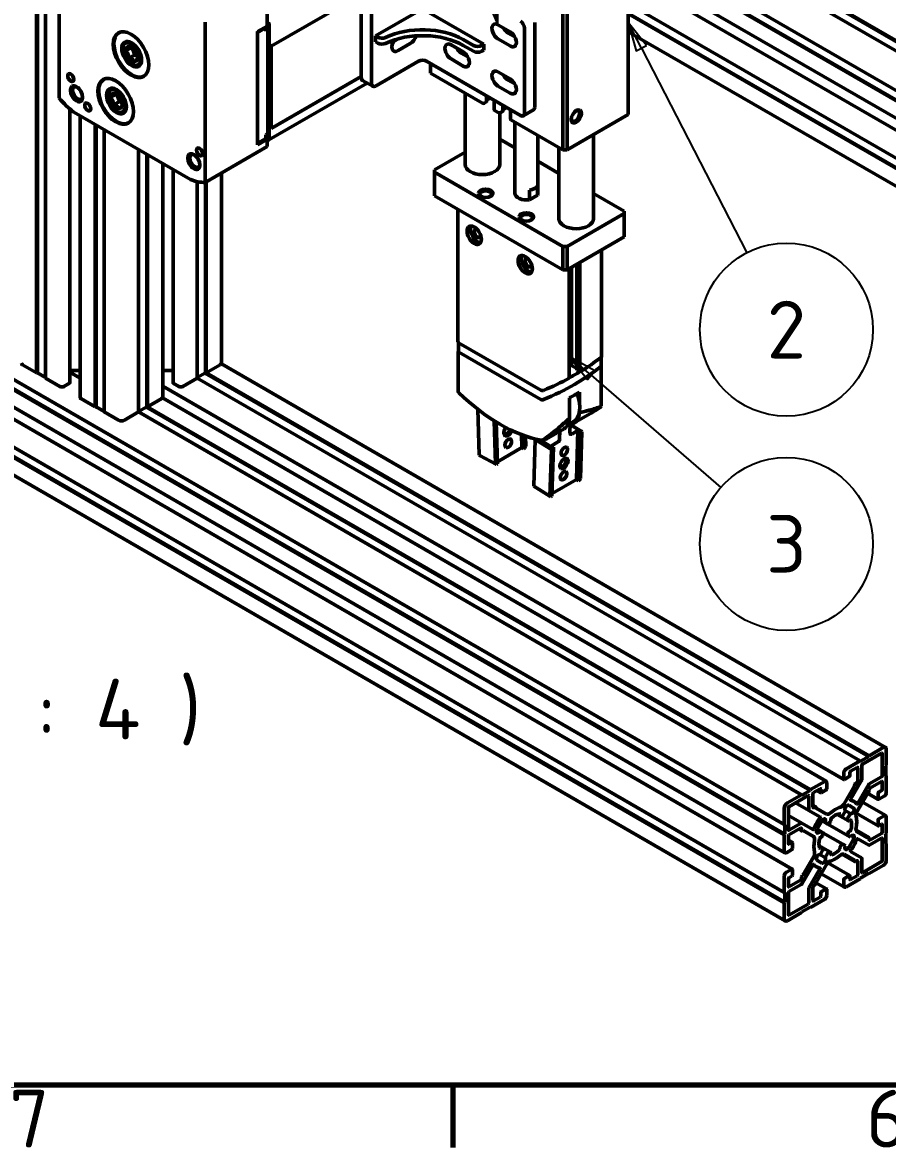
# Model space of a CAD drawing. Header units: millimetres. Extents: x 0 to 2376, y 0 to 1680.
# Drawn here: x 444.8 to 744.7, y 18.4 to 408.3 of the extents above; entities that cross this region are included whole.
import ezdxf

# ---------------------------------------------------------------- set-up
doc = ezdxf.new("R2010")
doc.units = ezdxf.units.MM
doc.header["$LTSCALE"] = 4
for name, color, linetype, lineweight in [('Border (ISO)', 7, 'Continuous', 70), ('Symbol (ISO)', 7, 'Continuous', 25), ('Visible (ISO)', 7, 'Continuous', 50)]:
    doc.layers.add(name, color=color, linetype=linetype, lineweight=lineweight)
doc.styles.add('Label Text (DIN)', font='isocpeur.ttf')
doc.styles.add('Note Text (DIN)', font='isocpeur.ttf')

# ---------------------------------------------------------------- blocks, each defined once
blk = doc.blocks.new('Borders Default Border')
at = {"layer": 'Border (ISO)'}
blk.add_line((148.5, 10), (148.5, 4.6), dxfattribs=at)
at = {"layer": 'Border (ISO)', "flags": 128}
blk.add_lwpolyline([(10, 10), (10, 410), (584, 410), (584, 10), (10, 10)], dxfattribs=at)
at = {"layer": 'Border (ISO)', "char_height": 5, "attachment_point": 7, "style": 'Note Text (DIN)'}
for s, insert in [('7', (110.054, 4.6)), ('6', (184.308, 4.6))]:
    blk.add_mtext(s, dxfattribs=dict(at, insert=insert))
blk = doc.blocks.new('Balloon2')
at = {"layer": 'Symbol (ISO)'}
for p, q in [((164.855, 99.844), (163.709, 102.066)), ((165.299, 100.073), (163.709, 102.066)), ((163.709, 102.066), (164.41, 99.615)), ((164.41, 99.615), (165.299, 100.073)), ((164.855, 99.844), (173.995, 82.108))]:
    blk.add_line(p, q, dxfattribs=at)
at = {"layer": 'Symbol (ISO)', "flags": 128}
blk.add_lwpolyline([(165.299, 100.073), (163.709, 102.066), (164.41, 99.615), (165.299, 100.073)], dxfattribs=at)
at = {"layer": 'Symbol (ISO)'}
blk.add_circle((177.421, 75.461), 7.5, dxfattribs=at)
blk.add_solid([(165.299, 100.073), (163.709, 102.066), (164.41, 99.615), (165.299, 100.073)], dxfattribs=at)
at = {"layer": 'Symbol (ISO)', "insert": (177.421, 75.461), "char_height": 5, "attachment_point": 5, "style": 'Note Text (DIN)'}
blk.add_mtext('2', dxfattribs=at)
blk = doc.blocks.new('Balloon3')
at = {"layer": 'Symbol (ISO)'}
for p, q in [((160.495, 71.508), (158.603, 73.141)), ((160.822, 71.886), (158.603, 73.141)), ((158.603, 73.141), (160.168, 71.129)), ((160.168, 71.129), (160.822, 71.886)), ((160.495, 71.508), (171.75, 61.794))]:
    blk.add_line(p, q, dxfattribs=at)
at = {"layer": 'Symbol (ISO)', "flags": 128}
blk.add_lwpolyline([(160.822, 71.886), (158.603, 73.141), (160.168, 71.129), (160.822, 71.886)], dxfattribs=at)
at = {"layer": 'Symbol (ISO)'}
blk.add_circle((177.421, 56.899), 7.5, dxfattribs=at)
blk.add_solid([(160.822, 71.886), (158.603, 73.141), (160.168, 71.129), (160.822, 71.886)], dxfattribs=at)
at = {"layer": 'Symbol (ISO)', "insert": (177.421, 56.899), "char_height": 5, "attachment_point": 5, "style": 'Note Text (DIN)'}
blk.add_mtext('3', dxfattribs=at)
blk = doc.blocks.new('Balloon5')
at = {"layer": 'Symbol (ISO)'}
for p, q in [((151.89, 104.32), (142.881, 145.717)), ((152.379, 104.426), (151.402, 104.214)), ((151.89, 104.32), (152.422, 101.877)), ((152.422, 101.877), (152.379, 104.426)), ((151.402, 104.214), (152.422, 101.877))]:
    blk.add_line(p, q, dxfattribs=at)
at = {"layer": 'Symbol (ISO)', "flags": 128}
blk.add_lwpolyline([(151.402, 104.214), (152.422, 101.877), (152.379, 104.426), (151.402, 104.214)], dxfattribs=at)
at = {"layer": 'Symbol (ISO)'}
blk.add_circle((141.291, 153.026), 7.5, dxfattribs=at)
blk.add_solid([(151.402, 104.214), (152.422, 101.877), (152.379, 104.426), (151.402, 104.214)], dxfattribs=at)
at = {"layer": 'Symbol (ISO)', "insert": (141.291, 153.026), "char_height": 5, "attachment_point": 5, "style": 'Note Text (DIN)'}
blk.add_mtext('5', dxfattribs=at)

msp = doc.modelspace()

# ---------------------------------------------------------------- linework, layer by layer
at = {"layer": 'Visible (ISO)'}
for p, q in [((449.72, 572.64), (449.72, 286.86)), ((450.01, 572.64), (450.01, 286.86)), ((452.83, 570.84), (452.83, 285.07)), ((457.57, 382.09), (457.57, 437.65)), ((654.84, 376.42), (654.84, 440.11)), ((948.66, 268.74), (654.84, 438.37)), ((948.8, 265.39), (654.84, 435.11)), ((948.66, 265.14), (654.84, 434.78)), ((632.21, 364.17), (632.21, 427.86)), ((633.62, 427.86), (633.62, 364.17)), ((948.86, 258.93), (654.84, 428.69)), ((951.42, 253.32), (654.84, 424.55)), ((529.7, 420.92), (529.7, 407.05)), ((531.11, 400.11), (562.31, 418.12)), ((562.31, 418.53), (562.31, 389.14)), ((708.95, 130.34), (213.97, 416.11)), ((565.85, 387.1), (565.85, 416.49)), ((948.66, 245.22), (654.84, 414.86)), ((957.57, 280.57), (727.47, 413.42)), ((957.71, 280.82), (727.9, 413.5)), ((708.95, 126.75), (213.97, 412.52)), ((709.09, 126.99), (214.12, 412.77)), ((567.26, 403.63), (582.11, 412.2)), ((584.94, 412.2), (604.74, 400.77)), ((948.8, 241.87), (654.84, 411.59)), ((948.66, 241.63), (654.84, 411.27)), ((954.6, 279.02), (724.79, 411.7)), ((709.16, 120.53), (214.18, 406.31)), ((508.13, 408.47), (508.13, 352.9)), ((526.37, 405.13), (529.7, 407.05)), ((526.37, 404.89), (529.2, 406.52)), ((528.99, 406.64), (529.2, 406.52)), ((529.2, 406.52), (529.2, 405.29)), ((529.2, 406.11), (529.91, 405.7)), ((529.2, 405.29), (529.91, 405.7)), ((530.23, 407.97), (529.7, 408.27)), ((529.91, 405.7), (529.91, 369.78)), ((530.4, 400.72), (530.4, 407.66)), ((609.69, 407.51), (613.93, 405.06)), ((618.88, 376.89), (618.88, 406.28)), ((622.42, 378.93), (622.42, 408.33)), ((526.37, 365.94), (526.37, 405.13)), ((567.26, 403.63), (568.03, 403.19)), ((567.26, 401.59), (567.26, 403.63)), ((573.48, 401.71), (575.19, 402.7)), ((597.67, 402.41), (601.2, 400.36)), ((613.93, 400.16), (609.69, 402.61)), ((613.22, 404.65), (615.51, 403.33)), ((614.06, 404.17), (614.06, 404.98)), ((948.97, 235.31), (654.84, 405.12)), ((711.71, 114.92), (216.74, 400.7)), ((479.62, 399.09), (479.62, 399.3)), ((480.68, 398.5), (482.7, 399.66)), ((483.3, 398.4), (482.83, 399.6)), ((483.81, 397.09), (483.3, 398.4)), ((531.11, 400.11), (530.58, 400.42)), ((531.11, 371.53), (531.11, 400.11)), ((568.03, 401.14), (567.26, 401.59)), ((579.3, 400.99), (575.06, 398.54)), ((593.42, 400.57), (597.67, 398.12)), ((596.96, 397.71), (599.25, 396.39)), ((601.2, 398.32), (597.67, 400.36)), ((604.03, 400.36), (604.74, 400.77)), ((604.74, 398.73), (604.03, 398.32)), ((604.74, 400.77), (604.74, 398.73)), ((481.7, 395.87), (483.81, 397.09)), ((484.73, 396.56), (483.81, 397.09)), ((582.11, 394.85), (567.26, 386.28)), ((617.47, 376.07), (584.94, 394.85)), ((586.25, 394.1), (586.25, 390.71)), ((597.67, 393.22), (593.42, 395.67)), ((708.95, 106.82), (213.97, 392.6)), ((482.71, 393.75), (482.89, 393.65)), ((604.28, 380.3), (586.25, 390.71)), ((609.69, 391.18), (613.93, 388.73)), ((708.95, 103.23), (213.97, 389.01)), ((709.09, 103.48), (214.12, 389.25)), ((530.3, 367.63), (564.35, 387.29)), ((531.11, 371.53), (562.31, 389.55)), ((566.26, 386.18), (562.73, 388.22)), ((613.93, 383.83), (609.69, 386.28)), ((613.22, 388.32), (615.51, 387)), ((614.06, 387.84), (614.06, 388.65)), ((709.26, 96.91), (214.28, 382.68)), ((474.32, 382.89), (474.32, 383.09)), ((475.37, 382.29), (477.39, 383.46)), ((478, 382.19), (477.53, 383.39)), ((478.51, 380.88), (478, 382.19)), ((598.28, 383.76), (598.28, 359.07)), ((605.75, 380.87), (605.75, 382.84)), ((461.23, 378.34), (461.23, 283.41)), ((476.4, 379.66), (478.51, 380.88)), ((479.43, 380.35), (478.51, 380.88)), ((605.69, 380.79), (604.84, 380.3)), ((607.04, 382.1), (605.75, 381.35)), ((608.4, 378.01), (608.4, 381.31)), ((611.41, 377.61), (611.41, 379.57)), ((612.69, 378.83), (611.41, 378.09)), ((503.07, 353.83), (462.63, 377.19)), ((464.81, 375.93), (464.81, 278.39)), ((477.41, 377.54), (477.58, 377.44)), ((609.94, 377.03), (608.52, 377.85)), ((610.28, 376.97), (610.28, 359.07)), ((611.35, 377.52), (610.5, 377.03)), ((614.06, 374.75), (614.06, 378.04)), ((632.21, 364.17), (614.18, 374.58)), ((622, 378.02), (618.47, 375.98)), ((654.84, 376.42), (633.62, 364.17)), ((470.09, 372.88), (470.09, 275.1)), ((470.37, 372.72), (470.37, 275.1)), ((473.2, 371.08), (473.2, 273.31)), ((530.4, 367.86), (530.4, 371.74)), ((530.58, 371.84), (531.11, 371.53)), ((615.55, 349.11), (615.55, 373.79)), ((526.37, 366.51), (529.2, 368.14)), ((529.7, 367.86), (526.37, 365.94)), ((529.2, 369.37), (529.91, 369.78)), ((529.2, 369.37), (529.2, 368.14)), ((529.2, 368.14), (529.7, 367.86)), ((529.7, 367.86), (529.7, 365.35)), ((529.7, 367.86), (530.05, 367.65)), ((615.55, 364.81), (610.28, 367.85)), ((623.55, 349.11), (623.55, 369.17)), ((642.81, 369.47), (642.81, 340.29)), ((485.08, 364.22), (485.08, 273.31)), ((508.13, 352.9), (529.7, 365.35)), ((598.28, 363.36), (587.66, 357.23)), ((630.81, 364.98), (630.81, 340.29)), ((633.62, 364.17), (632.21, 364.17)), ((487.91, 362.59), (487.91, 275.1)), ((488.19, 362.43), (488.19, 275.1)), ((493.47, 359.38), (493.47, 278.39)), ((630.81, 356), (623.55, 360.19)), ((497.05, 357.31), (497.05, 283.41)), ((513.87, 356.22), (513.87, 290.29)), ((587.66, 357.23), (587.66, 356.42)), ((587.66, 356.42), (632.21, 330.7)), ((587.66, 348.25), (587.66, 356.42)), ((505.44, 353.15), (505.44, 285.07)), ((508.27, 352.98), (508.27, 286.86)), ((508.55, 353.15), (508.55, 286.86)), ((623.4, 351.74), (623.4, 348.47)), ((632.21, 322.53), (587.66, 348.25)), ((620.66, 346.89), (620.66, 350.16)), ((620.66, 346.89), (623.4, 348.47)), ((653.42, 342.94), (642.81, 349.07)), ((595.82, 343.54), (595.82, 297.58)), ((633.62, 330.7), (653.42, 342.13)), ((653.42, 342.13), (653.42, 342.94)), ((653.42, 333.96), (653.42, 342.13)), ((653.42, 333.96), (633.62, 322.53)), ((632.21, 330.7), (633.62, 330.7)), ((632.21, 322.53), (632.21, 330.7)), ((633.62, 322.53), (633.62, 330.7)), ((645.62, 329.46), (645.62, 292.58)), ((636.98, 324.47), (636.98, 287.81)), ((638.09, 325.11), (638.09, 287.17)), ((633.62, 322.53), (632.21, 322.53)), ((634.41, 322.99), (634.41, 285.05)), ((635.18, 323.43), (635.18, 289.38)), ((595.96, 294.31), (595.96, 297.34)), ((624.55, 280.82), (596.03, 297.29)), ((595.92, 294.31), (595.92, 280.32)), ((624.55, 277.61), (596.13, 294.03)), ((624.55, 277.63), (596.16, 294.02)), ((444.84, 289.68), (449.72, 286.86)), ((508.55, 286.86), (513.43, 289.68)), ((743.99, 157.07), (513.78, 289.99)), ((635.18, 289.38), (634.41, 288.94)), ((636.98, 288.34), (635.18, 289.38)), ((645.48, 289.31), (645.48, 292.34)), ((645.51, 289.31), (645.51, 275.32)), ((449.72, 286.86), (450.01, 286.86)), ((450.01, 286.86), (452.83, 285.23)), ((452.83, 285.07), (457.82, 282.19)), ((464.81, 285.01), (461.23, 287.08)), ((461.33, 287.69), (464.81, 287.69)), ((493.47, 287.69), (496.95, 287.69)), ((500.46, 282.19), (505.44, 285.07)), ((505.44, 285.23), (508.27, 286.86)), ((735.25, 152.38), (505.44, 285.07)), ((738.22, 153.94), (508.13, 286.78)), ((508.27, 286.86), (508.55, 286.86)), ((738.36, 154.18), (508.55, 286.86)), ((638.01, 287.22), (636.98, 287.81)), ((638.09, 287.17), (638.01, 287.22)), ((459.23, 282.19), (461.14, 283.29)), ((729.62, 145.94), (493.47, 282.28)), ((497.13, 283.29), (499.04, 282.19)), ((465.1, 277.98), (470.09, 275.1)), ((488.19, 275.1), (493.17, 277.98)), ((723.48, 145.35), (493.4, 278.19)), ((634.43, 271.08), (634.43, 278.18)), ((637.96, 280.22), (637.96, 276.21)), ((470.09, 275.1), (470.37, 275.1)), ((470.37, 275.1), (473.2, 273.47)), ((473.2, 273.31), (478.08, 270.49)), ((480.2, 270.49), (485.08, 273.31)), ((485.08, 273.47), (487.91, 275.1)), ((714.89, 140.63), (485.08, 273.31)), ((717.86, 142.18), (487.77, 275.02)), ((487.91, 275.1), (488.19, 275.1)), ((718, 142.42), (488.19, 275.1)), ((603.12, 258.34), (602.65, 274.3)), ((637.96, 273.63), (637.96, 273.12)), ((608.33, 270.3), (608.78, 255.3)), ((609.5, 255.29), (609.06, 269.85)), ((635.79, 269.88), (633.77, 268.72)), ((634.61, 266.06), (634.71, 269.26)), ((636.12, 269.54), (641.51, 272.65)), ((617.85, 265.48), (617.98, 260.98)), ((618.55, 265.22), (618.69, 260.6)), ((627.19, 264.39), (632.58, 267.5)), ((631.15, 266.68), (631.07, 264.02)), ((638.81, 266.46), (634.7, 269)), ((638.47, 266.66), (634.7, 268.99)), ((637.41, 266.89), (635.29, 265.67)), ((637.41, 266.89), (636.89, 249.89)), ((638.12, 266.45), (637.41, 266.89)), ((638.12, 266.45), (637.6, 249.46)), ((638.47, 266.66), (638.12, 266.45)), ((638.32, 250.27), (638.81, 266.46)), ((638.81, 266.46), (638.47, 266.66)), ((619.04, 260.81), (619.38, 261.42)), ((619.38, 261.42), (619.28, 264.97)), ((622.06, 247.63), (622.55, 263.83)), ((622.55, 263.83), (622.64, 263.97)), ((628.21, 260.34), (622.55, 263.83)), ((628.57, 260.94), (624.26, 263.61)), ((630.34, 262.81), (628.22, 261.58)), ((628.93, 261.15), (628.22, 261.58)), ((603.49, 258.13), (603.12, 258.34)), ((603.12, 258.34), (608.78, 255.3)), ((603.49, 258.13), (609.14, 255.09)), ((609.47, 256.07), (617.98, 260.98)), ((617.98, 260.98), (618.69, 260.6)), ((618.69, 260.6), (619.04, 260.81)), ((628.21, 260.34), (627.71, 244.14)), ((628.57, 260.94), (628.21, 260.34)), ((628.4, 244.15), (628.93, 261.15)), ((628.93, 261.15), (628.57, 260.94)), ((608.78, 255.3), (609.14, 255.09)), ((609.14, 255.09), (609.5, 255.29)), ((636.89, 249.89), (628.43, 245.01)), ((637.6, 249.46), (636.89, 249.89)), ((637.6, 249.46), (637.95, 249.66)), ((637.95, 249.66), (638.32, 250.27)), ((627.71, 244.14), (622.06, 247.63)), ((627.71, 244.14), (628.05, 243.95)), ((628.05, 243.95), (628.4, 244.15)), ((743.24, 157), (738.36, 154.18)), ((744.3, 150.75), (744.3, 156.39)), ((735.25, 152.38), (730.27, 149.51)), ((735.39, 152.3), (735.25, 152.38)), ((738.22, 153.94), (735.39, 152.3)), ((742.68, 155.04), (736.03, 151.2)), ((738.36, 154.18), (738.22, 153.94)), ((742.89, 147.24), (742.89, 154.92)), ((729.56, 148.28), (729.56, 146.08)), ((731.68, 147.3), (731.68, 148.45)), ((731.89, 148.81), (734.19, 150.14)), ((734.4, 150.02), (734.4, 145.36)), ((735.82, 150.83), (735.82, 145.9)), ((744.16, 150.51), (744.3, 150.75)), ((744.16, 147.24), (744.16, 150.51)), ((722.98, 145.3), (718, 142.42)), ((723.69, 142.69), (723.69, 144.89)), ((729.77, 145.95), (731.47, 146.93)), ((735.76, 145.69), (731.94, 139.08)), ((734.05, 144.75), (733.56, 144.46)), ((738.41, 144.41), (742.68, 146.87)), ((738.65, 142.91), (742.68, 145.24)), ((742.89, 145.12), (742.89, 142.46)), ((744.3, 147.16), (744.16, 147.24)), ((744.3, 141.4), (744.3, 147.16)), ((714.89, 140.63), (710.01, 137.81)), ((715.03, 140.55), (714.89, 140.63)), ((717.86, 142.18), (715.03, 140.55)), ((718, 142.42), (717.86, 142.18)), ((718.85, 136.38), (718.85, 141.04)), ((719.06, 141.4), (721.36, 142.73)), ((721.63, 141.33), (720.28, 142.11)), ((721.57, 142.61), (721.57, 141.46)), ((721.78, 141.34), (723.48, 142.32)), ((733.28, 143.72), (729.71, 137.54)), ((733.34, 144.1), (733.34, 143.92)), ((734.21, 134.94), (737.78, 141.12)), ((734.44, 137.64), (738.26, 144.25)), ((741.54, 139.06), (737.84, 141.2)), ((737.93, 141.28), (738.08, 141.36)), ((738.29, 141.73), (738.29, 142.3)), ((741.48, 141.16), (741.48, 139.2)), ((742.68, 142.1), (741.69, 141.53)), ((717.22, 140.34), (710.57, 136.5)), ((717.5, 135.15), (712.86, 137.82)), ((717.43, 135.29), (717.43, 140.22)), ((719.85, 136.48), (718.85, 137.05)), ((732.98, 136.03), (731.28, 137.01)), ((733.16, 138.31), (731.91, 139.03)), ((744.1, 133.45), (736.04, 138.1)), ((741.69, 139.08), (743.6, 140.18)), ((708.95, 135.97), (708.95, 130.34)), ((710.36, 136.14), (710.36, 128.46)), ((715, 130.82), (710.36, 133.49)), ((721.31, 132.95), (717.5, 135.15)), ((719.7, 136.46), (719.2, 136.18)), ((719.91, 136.17), (719.91, 136.34)), ((723.54, 133.97), (719.97, 136.03)), ((728.32, 133.25), (727.27, 133.85)), ((728.22, 133.48), (728.22, 133.86)), ((731.2, 131.59), (728.32, 133.25)), ((730.18, 135.1), (729.21, 133.43)), ((731.88, 134.12), (730.18, 135.1)), ((730.91, 132.45), (731.88, 134.12)), ((741.54, 129.83), (733.91, 134.24)), ((743.6, 133.4), (741.69, 132.3)), ((744.3, 127.24), (744.3, 132.99)), ((708.95, 130.34), (709.09, 130.26)), ((709.09, 130.26), (709.09, 126.99)), ((710.57, 128.34), (714.85, 130.8)), ((710.57, 126.71), (714.61, 129.03)), ((715.02, 128.12), (714.02, 128.7)), ((714.96, 128.83), (714.96, 128.26)), ((715, 130.82), (718.81, 128.62)), ((721.98, 131.64), (720.28, 128.69)), ((721.38, 128.06), (720.28, 128.69)), ((723.08, 131), (721.98, 131.64)), ((724.04, 130.45), (723.08, 131)), ((730.91, 126.48), (724.04, 130.45)), ((725.04, 132.03), (725.04, 131.64)), ((731.78, 131.81), (731.45, 131.61)), ((741.48, 131.93), (741.48, 129.97)), ((741.69, 129.85), (742.68, 130.42)), ((742.89, 130.3), (742.89, 127.64)), ((709.09, 126.99), (708.95, 126.75)), ((708.95, 126.75), (708.95, 120.99)), ((710.36, 123.68), (710.36, 126.34)), ((711.71, 124.15), (710.36, 124.93)), ((715.17, 128.13), (715.32, 128.22)), ((715.47, 128.24), (719.04, 126.18)), ((721.38, 128.06), (722.34, 127.5)), ((721.81, 126.05), (721.47, 125.85)), ((729.21, 123.54), (722.34, 127.5)), ((731.88, 125.92), (730.91, 126.48)), ((731.28, 122.34), (732.98, 125.29)), ((731.45, 127.94), (731.78, 128.13)), ((738.23, 125.86), (733.83, 128.4)), ((737.78, 125.75), (734.21, 127.81)), ((738.26, 123.16), (734.44, 125.37)), ((738.08, 125.85), (737.93, 125.76)), ((738.29, 125.15), (738.29, 125.73)), ((742.68, 125.64), (738.41, 123.18)), ((742.68, 127.28), (738.65, 124.95)), ((742.89, 117.85), (742.89, 125.52)), ((744.16, 126.99), (744.3, 127.24)), ((744.16, 123.73), (744.16, 126.99)), ((709.66, 120.58), (711.56, 121.68)), ((711.56, 124.13), (710.57, 123.56)), ((711.78, 122.05), (711.78, 124.01)), ((722.06, 122.4), (721.01, 123)), ((722.34, 121.54), (721.38, 119.86)), ((721.47, 122.18), (721.81, 122.37)), ((724.93, 120.74), (722.06, 122.4)), ((728.22, 121.96), (728.22, 122.34)), ((729.21, 123.54), (730.18, 122.98)), ((731.94, 121.04), (735.76, 118.83)), ((744.3, 123.64), (744.16, 123.73)), ((744.3, 118.01), (744.3, 123.64)), ((719.04, 119.04), (715.47, 112.87)), ((720.28, 117.96), (721.98, 116.97)), ((723.08, 118.88), (721.38, 119.86)), ((723.08, 118.88), (724.04, 120.56)), ((731.62, 112.66), (723.99, 117.06)), ((725.04, 120.51), (725.04, 120.12)), ((733.41, 117.51), (729.01, 120.05)), ((729.71, 120.01), (733.28, 117.95)), ((733.34, 117.82), (733.34, 117.64)), ((733.56, 117.52), (734.05, 117.81)), ((734.4, 117.6), (734.4, 112.95)), ((735.82, 118.7), (735.82, 113.76)), ((736.03, 113.64), (742.68, 117.48)), ((711.56, 114.91), (709.66, 113.81)), ((711.78, 112.83), (711.78, 114.78)), ((718.81, 116.34), (715, 109.73)), ((717.5, 108.29), (721.31, 114.9)), ((720.09, 115.67), (718.85, 116.39)), ((719.97, 110.27), (723.54, 116.45)), ((729.77, 108.63), (721.71, 113.28)), ((735.39, 111.8), (738.22, 113.44)), ((738.22, 113.44), (738.36, 113.36)), ((738.36, 113.36), (743.24, 116.17)), ((708.95, 112.58), (708.95, 106.82)), ((710.36, 108.87), (710.36, 111.52)), ((710.57, 111.89), (711.56, 112.46)), ((714.61, 111.07), (710.57, 108.74)), ((714.85, 109.58), (710.57, 107.11)), ((714.96, 112.25), (714.96, 111.68)), ((715.32, 112.71), (715.17, 112.62)), ((719.2, 109.23), (719.7, 109.52)), ((719.91, 109.89), (719.91, 110.06)), ((723.63, 108.04), (719.93, 110.18)), ((729.56, 111.29), (729.56, 109.09)), ((731.47, 112.64), (729.77, 111.66)), ((730.27, 108.68), (735.25, 111.56)), ((731.68, 111.38), (731.68, 112.52)), ((734.19, 112.58), (731.89, 111.25)), ((735.25, 111.56), (735.39, 111.8)), ((708.95, 106.82), (709.09, 106.74)), ((709.09, 106.74), (709.09, 103.48)), ((710.36, 106.74), (710.36, 99.07)), ((717.43, 103.15), (717.43, 108.08)), ((718.85, 103.97), (718.85, 108.62)), ((721.57, 106.68), (721.57, 105.54)), ((723.48, 108.03), (721.78, 107.05)), ((723.69, 105.7), (723.69, 107.91)), ((709.09, 103.48), (708.95, 103.23)), ((708.95, 103.23), (708.95, 97.6)), ((710.57, 98.94), (717.22, 102.78)), ((715.03, 100.05), (717.86, 101.68)), ((717.86, 101.68), (718, 101.6)), ((718, 101.6), (722.98, 104.48)), ((721.36, 105.17), (719.06, 103.84)), ((710.01, 96.99), (714.89, 99.8)), ((714.89, 99.8), (715.03, 100.05))]:
    msp.add_line(p, q, dxfattribs=at)
for centre, major_axis, ratio in [((482.46, 397.17), (4.35, -7.53), 0.57735), ((482.71, 397.31), (-2.43, 4.21), 0.57735), ((482.71, 397.31), (2.18, -3.78), 0.57735), ((482.71, 397.31), (1.45, -2.51), 0.57735), ((461.6, 389.21), (-0.75, 1.3), 0.57735), ((463.58, 383.58), (-1.5, 2.6), 0.57735), ((477.16, 380.96), (4.35, -7.53), 0.57735), ((477.41, 381.11), (-2.43, 4.21), 0.57735), ((477.41, 381.11), (2.18, -3.78), 0.57735), ((477.41, 381.11), (1.45, -2.51), 0.57735), ((467.47, 379.04), (-0.75, 1.3), 0.57735), ((636.84, 375.75), (1.25, 2.17), 0.57735), ((504.24, 360.1), (-1.5, 2.6), 0.57735), ((506.22, 363.45), (-0.75, 1.3), 0.57735), ((605.41, 349.11), (-2.5, 0), 0.57735), ((619.55, 340.94), (-2.5, 0), 0.57735), ((601.45, 334.58), (-1.75, 3.03), 0.57735), ((619.13, 324.37), (-1.75, 3.03), 0.57735), ((613.26, 262.48), (-0.77, -1.43), 0.597148), ((632.68, 259.67), (0.85, 1.38), 0.556849), ((632.55, 255.46), (-1.05, -1.7), 0.556849), ((632.42, 251.25), (0.85, 1.38), 0.556849)]:
    msp.add_ellipse(centre, major_axis=major_axis, ratio=ratio, dxfattribs=at)
for centre, major_axis, ratio, start_param, end_param in [((530.23, 407.76), (-0.125, 0.217), 0.57735, 3.926991, 5.497787), ((583.53, 394.24), (20, 0), 0.57735, 0.785398, 2.26516), ((609.69, 405.06), (-1.5, 2.6), 0.57735, 5.497787, 8.63938), ((613.22, 407.1), (1.5, -2.6), 0.57735, 4.656718, 5.497787), ((617.47, 407.1), (1, -1.73), 0.57735, 0.785398, 2.356194), ((482.71, 397.31), (-4.35, 7.53), 0.57735, 0.028451, 3.113142), ((569.45, 404), (-2, 0), 0.57735, 0.785398, 2.26516), ((583.53, 392.2), (-20, 0), 0.57735, 3.926991, 5.406752), ((575.06, 400.99), (-1.5, -2.6), 0.57735, 4.531653, 7.068583), ((579.3, 403.44), (-1.5, -2.6), 0.57735, 0.785398, 1.979007), ((613.93, 402.61), (1.5, -2.6), 0.57735, 5.497787, 8.63938), ((484.83, 398.54), (1.25, -2.17), 0.57735, 3.984687, 4.45059), ((484.83, 398.54), (1.25, -2.17), 0.57735, 4.45059, 5.440091), ((530.58, 400.62), (-0.125, 0.217), 0.57735, 0.785398, 2.356194), ((569.45, 401.96), (2, 0), 0.57735, 3.926991, 5.406752), ((593.42, 398.12), (-1.5, 2.6), 0.57735, 5.497787, 8.63938), ((596.96, 400.16), (1.5, -2.6), 0.57735, 4.656718, 5.497787), ((597.67, 395.67), (1.5, -2.6), 0.57735, 5.497787, 8.63938), ((602.62, 401.18), (-2, 0), 0.57735, 0.785398, 2.356194), ((602.62, 399.14), (2, 0), 0.57735, 3.926991, 5.497787), ((583.53, 394.04), (2, 0), 0.57735, 0.785398, 2.356194), ((463.02, 390.03), (0.75, -1.3), 0.57735, 4.372552, 5.052226), ((609.69, 388.73), (-1.5, 2.6), 0.57735, 5.497787, 8.63938), ((613.22, 390.77), (1.5, -2.6), 0.57735, 4.656718, 5.497787), ((463.97, 383.8), (-1.23, 2.13), 0.57735, 5.602617, 10.105346), ((477.41, 381.11), (-4.35, 7.53), 0.57735, 0.028451, 3.113142), ((563.73, 389.95), (-1, -1.73), 0.57735, 5.497787, 6.283185), ((567.26, 387.91), (-1, -1.73), 0.57735, 5.497787, 7.068583), ((613.93, 386.28), (1.5, -2.6), 0.57735, 5.497787, 8.63938), ((479.53, 382.33), (1.25, -2.17), 0.57735, 3.984687, 4.45059), ((479.53, 382.33), (1.25, -2.17), 0.57735, 4.45059, 5.440091), ((465.58, 395.06), (-12.17, 21.07), 0.57735, 1.872341, 2.183986), ((468.89, 379.86), (0.75, -1.3), 0.57735, 4.372552, 5.052226), ((604.56, 380.46), (-0.4, 0), 0.57735, 0.785398, 2.356194), ((605.55, 380.87), (0.2, 0), 0.57735, 5.497787, 6.283185), ((621, 379.75), (1, -1.73), 0.57735, 0, 0.785398), ((608.8, 378.01), (-0.4, 0), 0.57735, 0, 0.785398), ((610.22, 377.2), (-0.4, 0), 0.57735, 0.785398, 2.356194), ((611.21, 377.61), (0.2, 0), 0.57735, 5.497787, 6.283185), ((614.46, 374.75), (-0.4, 0), 0.57735, 0, 0.785398), ((617.47, 377.71), (1, -1.73), 0.57735, 5.497787, 7.068583), ((636.54, 375.92), (1.03, 1.79), 0.57735, 2.456114, 6.968664), ((530.58, 371.63), (-0.125, 0.217), 0.57735, 5.497787, 7.068583), ((530.05, 368.06), (0.25, -0.433), 0.57735, 5.497787, 7.068583), ((504.62, 360.32), (-1.23, 2.13), 0.57735, 5.602617, 10.105346), ((507.64, 364.27), (0.75, -1.3), 0.57735, 4.372552, 5.052226), ((604.28, 359.07), (6, 0), 0.57735, 3.141593, 6.283185), ((500.13, 375.11), (12.17, -21.07), 0.57735, 5.669995, 5.981641), ((619.55, 352.38), (4, 0), 0.57735, 4.992427, 6.003148), ((605.41, 348.76), (2.07, 0), 0.57735, 5.597707, 10.110257), ((619.55, 349.11), (-4, 0), 0.57735, 0, 1.850834), ((619.55, 349.11), (4, 0), 0.57735, 6.003148, 6.283185), ((619.55, 340.59), (2.07, 0), 0.57735, 5.597707, 10.110257), ((636.81, 340.29), (6, 0), 0.57735, 3.141593, 6.283185), ((602.58, 335.23), (-1.75, 3.03), 0.57735, 0.329161, 2.812432), ((602.58, 335.23), (-0.81, 1.4), 0.57735, 5.622382, 10.085581), ((620.26, 325.02), (-1.75, 3.03), 0.57735, 0.329161, 2.812432), ((620.26, 325.02), (-0.81, 1.4), 0.57735, 5.622382, 10.085581), ((596.52, 297.58), (-0.7, 0), 0.57735, 0, 0.785398), ((596.62, 294.31), (-0.7, 0), 0.57735, 5.973269, 7.068583), ((596.66, 294.31), (-0.7, 0), 0.57735, 0, 0.785398), ((644.92, 292.58), (0.7, 0), 0.57735, 5.658501, 6.283185), ((445.9, 290.29), (-1.5, 0), 0.57735, 0, 0.785398), ((512.37, 290.29), (1.5, 0), 0.57735, 5.497787, 6.283185), ((573.7, 318.96), (-88.39, 0), 0.57735, 2.196375, 2.516014), ((573.7, 318.96), (-88.42, 0), 0.57735, 2.196199, 2.51619), ((573.7, 322.23), (-88.5, 0), 0.57735, 2.385577, 2.516908), ((644.78, 289.31), (0.7, 0), 0.57735, 5.657607, 6.283185), ((644.81, 289.31), (0.7, 0), 0.57735, 5.657783, 6.593101), ((461.33, 287.52), (0.3, 0), 0.57735, 1.570796, 1.900874), ((496.95, 287.52), (0.3, 0), 0.57735, 1.240719, 1.570796), ((573.7, 322.23), (-88.5, 0), 0.57735, 2.195481, 2.326812), ((573.7, 322.23), (88.39, 0), 0.57735, 5.469578, 5.527206), ((458.53, 282.6), (1, 0), 0.57735, 3.926991, 5.497787), ((460.93, 283.41), (0.3, 0), 0.57735, 5.497787, 6.283185), ((497.35, 283.41), (-0.3, 0), 0.57735, 0, 0.785398), ((499.75, 282.6), (1, 0), 0.57735, 3.926991, 5.497787), ((625.05, 281.11), (-0.7, 0), 0.57735, 0.785398, 2.195481), ((465.81, 278.39), (-1, 0), 0.57735, 0, 0.785398), ((492.47, 278.39), (1, 0), 0.57735, 5.497787, 6.283185), ((610.34, 320.85), (31.7, -54.9), 0.57735, 5.175169, 5.820405), ((625.04, 277.92), (-0.7, 0), 0.57735, 0.785398, 2.196375), ((625.05, 277.9), (-0.7, 0), 0.57735, 0.785398, 2.196199), ((573.7, 315.29), (88.42, 0), 0.57735, 5.469509, 5.526065), ((630.34, 279.32), (5.45, -9.44), 0.57735, 0, 1.287336), ((626.8, 277.28), (5.45, -9.44), 0.57735, 0.639787, 0.931009), ((631.62, 277.33), (4.5, -7.79), 0.57735, 6.004256, 6.993511), ((479.14, 271.1), (1.5, 0), 0.57735, 3.926991, 5.497787), ((628.08, 275.29), (4.5, -7.79), 0.57735, 0, 0.710325), ((613.13, 266.84), (-0.95, -1.76), 0.597148, 4.38841, 8.215454), ((612.78, 267.03), (-0.71, -1.32), 0.597148, 5.582622, 8.320339), ((635.32, 266.47), (-0.526, -0.851), 0.556849, 5.514642, 7.085438), ((630.37, 263.61), (-0.526, -0.851), 0.556849, 0.802253, 2.373049), ((632.19, 255.68), (0.79, 1.28), 0.556849, 2.578816, 6.845962), ((743.24, 155.77), (0.75, 1.3), 0.57735, 5.497787, 7.068583), ((742.68, 154.79), (0.15, 0.26), 0.57735, 5.497787, 7.068583), ((730.27, 148.69), (-0.5, -0.866), 0.57735, 3.926991, 5.497787), ((731.89, 148.57), (0.15, 0.26), 0.57735, 0.785398, 2.356194), ((734.19, 149.89), (0.15, 0.26), 0.57735, 5.497787, 7.068583), ((736.03, 150.96), (-0.15, -0.26), 0.57735, 3.926991, 5.497787), ((722.98, 144.49), (0.5, 0.866), 0.57735, 5.497787, 7.068583), ((729.77, 146.2), (-0.15, -0.26), 0.57735, 5.497787, 7.068583), ((731.47, 147.18), (0.15, 0.26), 0.57735, 3.926991, 5.497787), ((733.56, 144.22), (-0.15, -0.26), 0.57735, 3.926991, 5.497787), ((734.05, 145.16), (-0.25, -0.433), 0.57735, 0.785398, 2.356194), ((735.61, 145.78), (-0.15, -0.26), 0.57735, 1.570796, 2.356194), ((738.41, 144.16), (0.15, 0.26), 0.57735, 0.785398, 1.570796), ((742.68, 147.12), (0.15, 0.26), 0.57735, 3.926991, 5.497787), ((742.68, 145), (0.15, 0.26), 0.57735, 5.497787, 7.068583), ((717.22, 140.1), (0.15, 0.26), 0.57735, 5.497787, 7.068583), ((719.06, 141.16), (0.15, 0.26), 0.57735, 0.785398, 2.356194), ((721.36, 142.48), (0.15, 0.26), 0.57735, 5.497787, 7.068583), ((721.78, 141.59), (-0.15, -0.26), 0.57735, 5.497787, 7.068583), ((723.48, 142.57), (0.15, 0.26), 0.57735, 3.926991, 5.497787), ((733.13, 143.8), (-0.15, -0.26), 0.57735, 1.570796, 2.356194), ((737.93, 141.03), (0.15, 0.26), 0.57735, 0.785398, 1.570796), ((738.08, 141.61), (0.15, 0.26), 0.57735, 3.926991, 5.497787), ((738.65, 142.51), (0.25, 0.433), 0.57735, 0.785398, 2.356194), ((741.69, 141.28), (-0.15, -0.26), 0.57735, 3.926991, 5.497787), ((742.68, 142.34), (-0.15, -0.26), 0.57735, 0.785398, 2.356194), ((743.6, 140.99), (0.5, 0.866), 0.57735, 3.926991, 5.497787), ((710.01, 136.59), (-0.75, -1.3), 0.57735, 3.926991, 5.497787), ((710.57, 136.26), (-0.15, -0.26), 0.57735, 3.926991, 5.497787), ((719.7, 136.22), (0.15, 0.26), 0.57735, 5.497787, 7.068583), ((728.71, 138.11), (-1, -1.73), 0.57735, 0.546851, 1.570796), ((730.73, 136.06), (0.55, 0.953), 0.57735, 0, 3.141593), ((732.09, 139), (-0.15, -0.26), 0.57735, 4.712389, 6.498436), ((728.16, 129.65), (5, 8.66), 0.57735, 6.067935, 6.498436), ((734.29, 137.73), (-0.15, -0.26), 0.57735, 6.067935, 7.853982), ((741.69, 139.32), (-0.15, -0.26), 0.57735, 5.497787, 7.068583), ((717.65, 135.41), (-0.15, -0.26), 0.57735, 5.497787, 6.283185), ((719.2, 136.59), (-0.25, -0.433), 0.57735, 5.497787, 7.068583), ((720.12, 136.29), (-0.15, -0.26), 0.57735, 5.497787, 6.283185), ((721.16, 132.69), (0.15, 0.26), 0.57735, 4.497138, 6.283185), ((724.54, 135.7), (-1, -1.73), 0.57735, 0, 1.023945), ((726.63, 126.99), (-5.25, -9.09), 0.57735, 3.688444, 4.165538), ((725.39, 132.23), (-0.25, -0.433), 0.57735, 4.162495, 5.497787), ((726.63, 126.99), (-4, -6.93), 0.57735, 3.691487, 4.162495), ((727.86, 133.66), (0.25, 0.433), 0.57735, 5.497787, 6.833079), ((728.57, 133.68), (-0.25, -0.433), 0.57735, 5.497787, 6.685104), ((726.63, 126.99), (3.43, 5.93), 0.57735, 0.283503, 0.401918), ((729.06, 133.51), (-0.15, -0.26), 0.57735, 0.283503, 1.570796), ((732.43, 135.07), (-0.55, -0.953), 0.57735, 0, 3.141593), ((735.21, 134.36), (1, 1.73), 0.57735, 1.570796, 2.594742), ((726.63, 126.99), (5.25, 9.09), 0.57735, 5.25924, 5.736334), ((743.6, 132.58), (0.5, 0.866), 0.57735, 5.497787, 7.068583), ((714.61, 128.62), (0.25, 0.433), 0.57735, 5.497787, 7.068583), ((714.85, 130.56), (0.15, 0.26), 0.57735, 0, 0.785398), ((718.96, 128.88), (-0.15, -0.26), 0.57735, 0, 1.786047), ((725.09, 127.88), (5, 8.66), 0.57735, 1.355546, 1.786047), ((720.83, 128.38), (-0.55, -0.953), 0.57735, 4.712389, 7.853982), ((722.53, 131.32), (0.55, 0.953), 0.57735, 4.712389, 7.853982), ((724.19, 130.71), (-0.15, -0.26), 0.57735, 0, 1.287294), ((726.63, 126.99), (-3.43, -5.93), 0.57735, 4.31047, 4.428886), ((724.68, 131.43), (-0.25, -0.433), 0.57735, 1.168878, 2.356194), ((731.06, 132.36), (-0.15, -0.26), 0.57735, 4.712389, 5.999683), ((726.63, 126.99), (3.43, 5.93), 0.57735, 5.881267, 5.999683), ((731.45, 132.02), (-0.25, -0.433), 0.57735, 5.881267, 7.068583), ((731.78, 131.4), (0.25, 0.433), 0.57735, 5.733291, 7.068583), ((726.63, 126.99), (4, 6.93), 0.57735, 5.262283, 5.733291), ((735.21, 129.54), (-1, -1.73), 0.57735, 5.25924, 6.283185), ((741.69, 132.05), (-0.15, -0.26), 0.57735, 3.926991, 5.497787), ((741.69, 130.09), (-0.15, -0.26), 0.57735, 5.497787, 7.068583), ((742.68, 130.18), (0.15, 0.26), 0.57735, 5.497787, 7.068583), ((710.57, 128.58), (-0.15, -0.26), 0.57735, 5.497787, 7.068583), ((710.57, 126.46), (0.15, 0.26), 0.57735, 0.785398, 2.356194), ((715.17, 128.38), (-0.15, -0.26), 0.57735, 5.497787, 7.068583), ((715.32, 127.98), (0.15, 0.26), 0.57735, 0, 0.785398), ((718.04, 124.44), (1, 1.73), 0.57735, 5.25924, 6.283185), ((726.63, 126.99), (-5.25, -9.09), 0.57735, 5.25924, 5.736334), ((726.63, 126.99), (-4, -6.93), 0.57735, 5.262283, 5.733291), ((721.47, 125.44), (-0.25, -0.433), 0.57735, 3.926991, 5.262283), ((721.81, 126.45), (-0.25, -0.433), 0.57735, 0.785398, 1.972715), ((726.63, 126.99), (-3.43, -5.93), 0.57735, 4.995892, 5.114307), ((722.19, 127.24), (0.15, 0.26), 0.57735, 4.995892, 6.283185), ((731.06, 126.74), (-0.15, -0.26), 0.57735, 4.995892, 6.283185), ((726.63, 126.99), (3.42, 5.93), 0.57735, 4.995892, 5.114307), ((731.45, 127.53), (0.25, 0.433), 0.57735, 0.785398, 1.972715), ((731.78, 128.54), (0.25, 0.433), 0.57735, 3.926991, 5.262283), ((732.43, 125.61), (0.55, 0.953), 0.57735, 4.712389, 7.853982), ((728.16, 126.11), (-5, -8.66), 0.57735, 1.355546, 1.786047), ((734.29, 125.11), (0.15, 0.26), 0.57735, 0, 1.786047), ((737.93, 126.01), (-0.15, -0.26), 0.57735, 0, 0.785398), ((738.08, 125.6), (0.15, 0.26), 0.57735, 5.497787, 7.068583), ((738.65, 125.36), (-0.25, -0.433), 0.57735, 5.497787, 7.068583), ((742.68, 127.52), (-0.15, -0.26), 0.57735, 0.785398, 2.356194), ((742.68, 125.4), (0.15, 0.26), 0.57735, 5.497787, 7.068583), ((709.66, 121.4), (-0.5, -0.866), 0.57735, 5.497787, 7.068583), ((710.57, 123.81), (-0.15, -0.26), 0.57735, 5.497787, 7.068583), ((711.56, 123.89), (0.15, 0.26), 0.57735, 5.497787, 7.068583), ((711.56, 121.93), (0.15, 0.26), 0.57735, 3.926991, 5.497787), ((721.47, 122.59), (-0.25, -0.433), 0.57735, 5.733291, 7.068583), ((721.81, 121.96), (0.25, 0.433), 0.57735, 5.881267, 7.068583), ((726.63, 126.99), (-3.42, -5.93), 0.57735, 5.881267, 5.999683), ((722.19, 121.62), (0.15, 0.26), 0.57735, 4.712389, 5.999683), ((726.63, 126.99), (4, 6.93), 0.57735, 3.691487, 4.162495), ((727.86, 121.75), (0.25, 0.433), 0.57735, 4.162495, 5.497787), ((728.57, 122.55), (0.25, 0.433), 0.57735, 1.168878, 2.356194), ((726.63, 126.99), (3.42, 5.93), 0.57735, 4.31047, 4.428886), ((729.06, 123.28), (0.15, 0.26), 0.57735, 0, 1.287294), ((730.73, 122.66), (-0.55, -0.953), 0.57735, 4.712389, 7.853982), ((732.09, 121.3), (-0.15, -0.26), 0.57735, 4.497138, 6.283185), ((738.41, 123.42), (-0.15, -0.26), 0.57735, 0, 0.785398), ((718.04, 119.62), (-1, -1.73), 0.57735, 1.570796, 2.594742), ((720.83, 118.91), (0.55, 0.953), 0.57735, 0, 3.141593), ((722.53, 117.93), (-0.55, -0.953), 0.57735, 0, 3.141593), ((724.54, 115.87), (1, 1.73), 0.57735, 0.546851, 1.570796), ((724.19, 120.47), (0.15, 0.26), 0.57735, 0.283503, 1.570796), ((726.63, 126.99), (-3.42, -5.93), 0.57735, 0.283503, 0.401918), ((724.68, 120.3), (0.25, 0.433), 0.57735, 5.497787, 6.685104), ((726.63, 126.99), (5.25, 9.09), 0.57735, 3.688444, 4.165538), ((725.39, 120.32), (-0.25, -0.433), 0.57735, 5.497787, 6.833079), ((728.71, 118.28), (1, 1.73), 0.57735, 0, 1.023945), ((733.13, 117.69), (0.15, 0.26), 0.57735, 5.497787, 6.283185), ((733.56, 117.77), (-0.15, -0.26), 0.57735, 5.497787, 7.068583), ((734.05, 117.4), (0.25, 0.433), 0.57735, 5.497787, 7.068583), ((735.61, 118.57), (0.15, 0.26), 0.57735, 5.497787, 6.283185), ((742.68, 117.72), (0.15, 0.26), 0.57735, 3.926991, 5.497787), ((743.24, 117.4), (0.75, 1.3), 0.57735, 3.926991, 5.497787), ((709.66, 112.99), (-0.5, -0.866), 0.57735, 3.926991, 5.497787), ((711.56, 114.66), (0.15, 0.26), 0.57735, 5.497787, 7.068583), ((718.96, 116.26), (0.15, 0.26), 0.57735, 6.067935, 7.853982), ((725.09, 124.33), (-5, -8.66), 0.57735, 6.067935, 6.498436), ((721.16, 114.98), (0.15, 0.26), 0.57735, 4.712389, 6.498436), ((736.03, 113.89), (-0.15, -0.26), 0.57735, 5.497787, 7.068583), ((710.57, 111.64), (0.15, 0.26), 0.57735, 0.785398, 2.356194), ((711.56, 112.7), (0.15, 0.26), 0.57735, 3.926991, 5.497787), ((714.61, 111.48), (-0.25, -0.433), 0.57735, 0.785398, 2.356194), ((714.85, 109.82), (-0.15, -0.26), 0.57735, 0.785398, 1.570796), ((715.17, 112.38), (-0.15, -0.26), 0.57735, 3.926991, 5.497787), ((715.32, 112.95), (-0.15, -0.26), 0.57735, 0.785398, 1.570796), ((719.2, 108.82), (0.25, 0.433), 0.57735, 0.785398, 2.356194), ((719.7, 109.76), (0.15, 0.26), 0.57735, 3.926991, 5.497787), ((720.12, 110.18), (0.15, 0.26), 0.57735, 1.570796, 2.356194), ((729.77, 111.42), (-0.15, -0.26), 0.57735, 3.926991, 5.497787), ((731.47, 112.4), (0.15, 0.26), 0.57735, 5.497787, 7.068583), ((731.89, 111.5), (-0.15, -0.26), 0.57735, 5.497787, 7.068583), ((734.19, 112.83), (-0.15, -0.26), 0.57735, 0.785398, 2.356194), ((710.57, 108.99), (-0.15, -0.26), 0.57735, 5.497787, 7.068583), ((710.57, 106.86), (-0.15, -0.26), 0.57735, 3.926991, 5.497787), ((717.65, 108.2), (0.15, 0.26), 0.57735, 1.570796, 2.356194), ((721.36, 105.42), (-0.15, -0.26), 0.57735, 0.785398, 2.356194), ((721.78, 106.8), (-0.15, -0.26), 0.57735, 3.926991, 5.497787), ((722.98, 105.29), (0.5, 0.866), 0.57735, 3.926991, 5.497787), ((723.48, 107.78), (0.15, 0.26), 0.57735, 5.497787, 7.068583), ((730.27, 109.5), (-0.5, -0.866), 0.57735, 5.497787, 7.068583), ((717.22, 103.03), (0.15, 0.26), 0.57735, 3.926991, 5.497787), ((719.06, 104.09), (-0.15, -0.26), 0.57735, 5.497787, 7.068583), ((710.01, 98.21), (-0.75, -1.3), 0.57735, 5.497787, 7.068583), ((710.57, 99.19), (-0.15, -0.26), 0.57735, 5.497787, 7.068583)]:
    msp.add_ellipse(centre, major_axis=major_axis, ratio=ratio, start_param=start_param, end_param=end_param, dxfattribs=at)
for points, weights in [([(480.68, 398.5), (481.22, 399.04), (481.46, 399.38)], [1.00124210727, 1.03859927489, 1]), ([(481.46, 397.34), (481.22, 397.95), (480.68, 398.5)], [1, 1.03859927489, 1.00124210727]), ([(481.46, 399.38), (481.7, 399.72), (481.7, 399.95)], [1, 1.03859927489, 1.00124210727]), ([(481.7, 399.95), (482.41, 399.81), (482.85, 399.59)], [1.00124210727, 1.03349840858, 1.00912480029]), ([(481.7, 395.87), (481.7, 396.73), (481.46, 397.34)], [1.00124210727, 1.03859927489, 1]), ([(482.99, 395.44), (482.52, 395.71), (481.7, 395.87)], [1, 1.03859927489, 1.00124210727]), ([(483.74, 394.69), (483.47, 395.16), (482.99, 395.44)], [1.00124210727, 1.03859927489, 1]), ([(484.52, 395.57), (484.29, 395.24), (483.74, 394.69)], [1, 1.03859927489, 1.00124210727]), ([(484.76, 396.14), (484.76, 395.91), (484.52, 395.57)], [1.00173826781, 1.03834119178, 1]), ([(475.37, 382.29), (475.92, 382.84), (476.16, 383.17)], [1.00124210727, 1.03859927489, 1]), ([(476.16, 381.13), (475.92, 381.74), (475.37, 382.29)], [1, 1.03859927489, 1.00124210727]), ([(476.16, 383.17), (476.4, 383.51), (476.4, 383.74)], [1, 1.03859927489, 1.00124210727]), ([(476.4, 383.74), (477.11, 383.6), (477.55, 383.38)], [1.00124210727, 1.03349840858, 1.00912480029]), ([(476.4, 379.66), (476.4, 380.52), (476.16, 381.13)], [1.00124210727, 1.03859927489, 1]), ([(477.69, 379.23), (477.22, 379.5), (476.4, 379.66)], [1, 1.03859927489, 1.00124210727]), ([(478.44, 378.48), (478.16, 378.95), (477.69, 379.23)], [1.00124210727, 1.03859927489, 1]), ([(479.22, 379.36), (478.98, 379.03), (478.44, 378.48)], [1, 1.03859927489, 1.00124210727]), ([(479.46, 379.93), (479.46, 379.7), (479.22, 379.36)], [1.00173826781, 1.03834119178, 1])]:
    msp.add_rational_spline(points, weights, degree=2, dxfattribs=at)
for points, knots in [([(595.92, 280.32), (595.92, 280.32), (595.92, 280.31), (595.93, 280.26), (595.94, 280.22), (595.99, 280.13), (596.02, 280.09), (596.07, 280.03), (596.08, 280.01), (596.1, 279.99), (596.11, 279.99), (596.12, 279.97), (596.12, 279.97), (596.13, 279.96)], [0.04470204, 0.04470204, 0.04470204, 0.04470204, 0.04779333, 0.04779333, 0.06940028, 0.06940028, 0.08873486, 0.08873486, 0.09527302, 0.09527302, 0.09827017, 0.09827017, 0.10090856, 0.10090856, 0.10090856, 0.10090856]), ([(637.96, 273.12), (638.5, 273.21), (639.08, 273.34), (640.25, 273.63), (640.82, 273.78), (642.67, 274.31), (644.05, 274.77), (645.38, 275.3)], [2.405556, 2.405556, 2.405556, 2.405556, 2.65454, 2.65454, 2.906369, 2.906369, 3.556418, 3.556418, 3.556418, 3.556418]), ([(645.38, 275.3), (645.38, 275.3), (645.39, 275.3), (645.42, 275.31), (645.44, 275.31), (645.48, 275.32), (645.5, 275.3), (645.51, 275.28), (645.51, 275.28), (645.51, 275.28)], [0.30059959, 0.30059959, 0.30059959, 0.30059959, 0.30269571, 0.30269571, 0.31629136, 0.31629136, 0.34348266, 0.34348266, 0.3454028, 0.3454028, 0.3454028, 0.3454028]), ([(625.46, 263.8), (627.31, 265.1), (629.06, 266.46), (631.26, 268.26), (631.92, 268.82), (633.22, 269.96), (633.86, 270.53), (634.43, 271.08)], [0.989344, 0.989344, 0.989344, 0.989344, 1.639393, 1.639393, 1.891223, 1.891223, 2.140207, 2.140207, 2.140207, 2.140207]), ([(624.55, 263.55), (624.56, 263.55), (624.57, 263.55), (624.59, 263.54), (624.61, 263.54), (624.65, 263.54), (624.68, 263.53), (624.78, 263.52), (624.85, 263.51), (624.99, 263.51), (625.06, 263.51), (625.12, 263.51)], [0, 0, 0, 0, 0.003859, 0.003859, 0.00924491, 0.00924491, 0.01995126, 0.01995126, 0.04408605, 0.04408605, 0.06300369, 0.06300369, 0.06300369, 0.06300369]), ([(625.12, 263.51), (625.19, 263.57), (625.27, 263.65), (625.38, 263.74), (625.41, 263.76), (625.45, 263.79), (625.46, 263.79), (625.46, 263.8)], [0.2326157, 0.2326157, 0.2326157, 0.2326157, 0.26237111, 0.26237111, 0.27456154, 0.27456154, 0.27588148, 0.27588148, 0.27588148, 0.27588148])]:
    msp.add_open_spline(points, degree=3, knots=knots, dxfattribs=at)
for points in [[(645.51, 275.28), (644.17, 274.28), (642.83, 273.41), (641.51, 272.65)], [(645.51, 275.28), (645.51, 275.3), (645.51, 275.31), (645.51, 275.32)], [(627.19, 264.39), (626.54, 264.01), (625.85, 263.71), (625.12, 263.51)]]:
    msp.add_open_spline(points, degree=3, dxfattribs=at)

# ---------------------------------------------------------------- block references
at = {"xscale": 4, "yscale": 4, "zscale": 4}
msp.add_blockref('Borders Default Border', (0, 0), dxfattribs=at)
at = {"layer": 'Symbol (ISO)', "xscale": 4, "yscale": 4, "zscale": 4}
for name in ['Balloon5', 'Balloon2', 'Balloon3']:
    msp.add_blockref(name, (0, 0), dxfattribs=at)

# ---------------------------------------------------------------- texts
at = {"layer": 'Symbol (ISO)', "insert": (181.03, 157.75), "char_height": 21, "attachment_point": 7, "style": 'Label Text (DIN)'}
msp.add_mtext('ISOMETRIC VIEW ( 1 : 4 )', dxfattribs=at)

doc.saveas('drawing.dxf')
